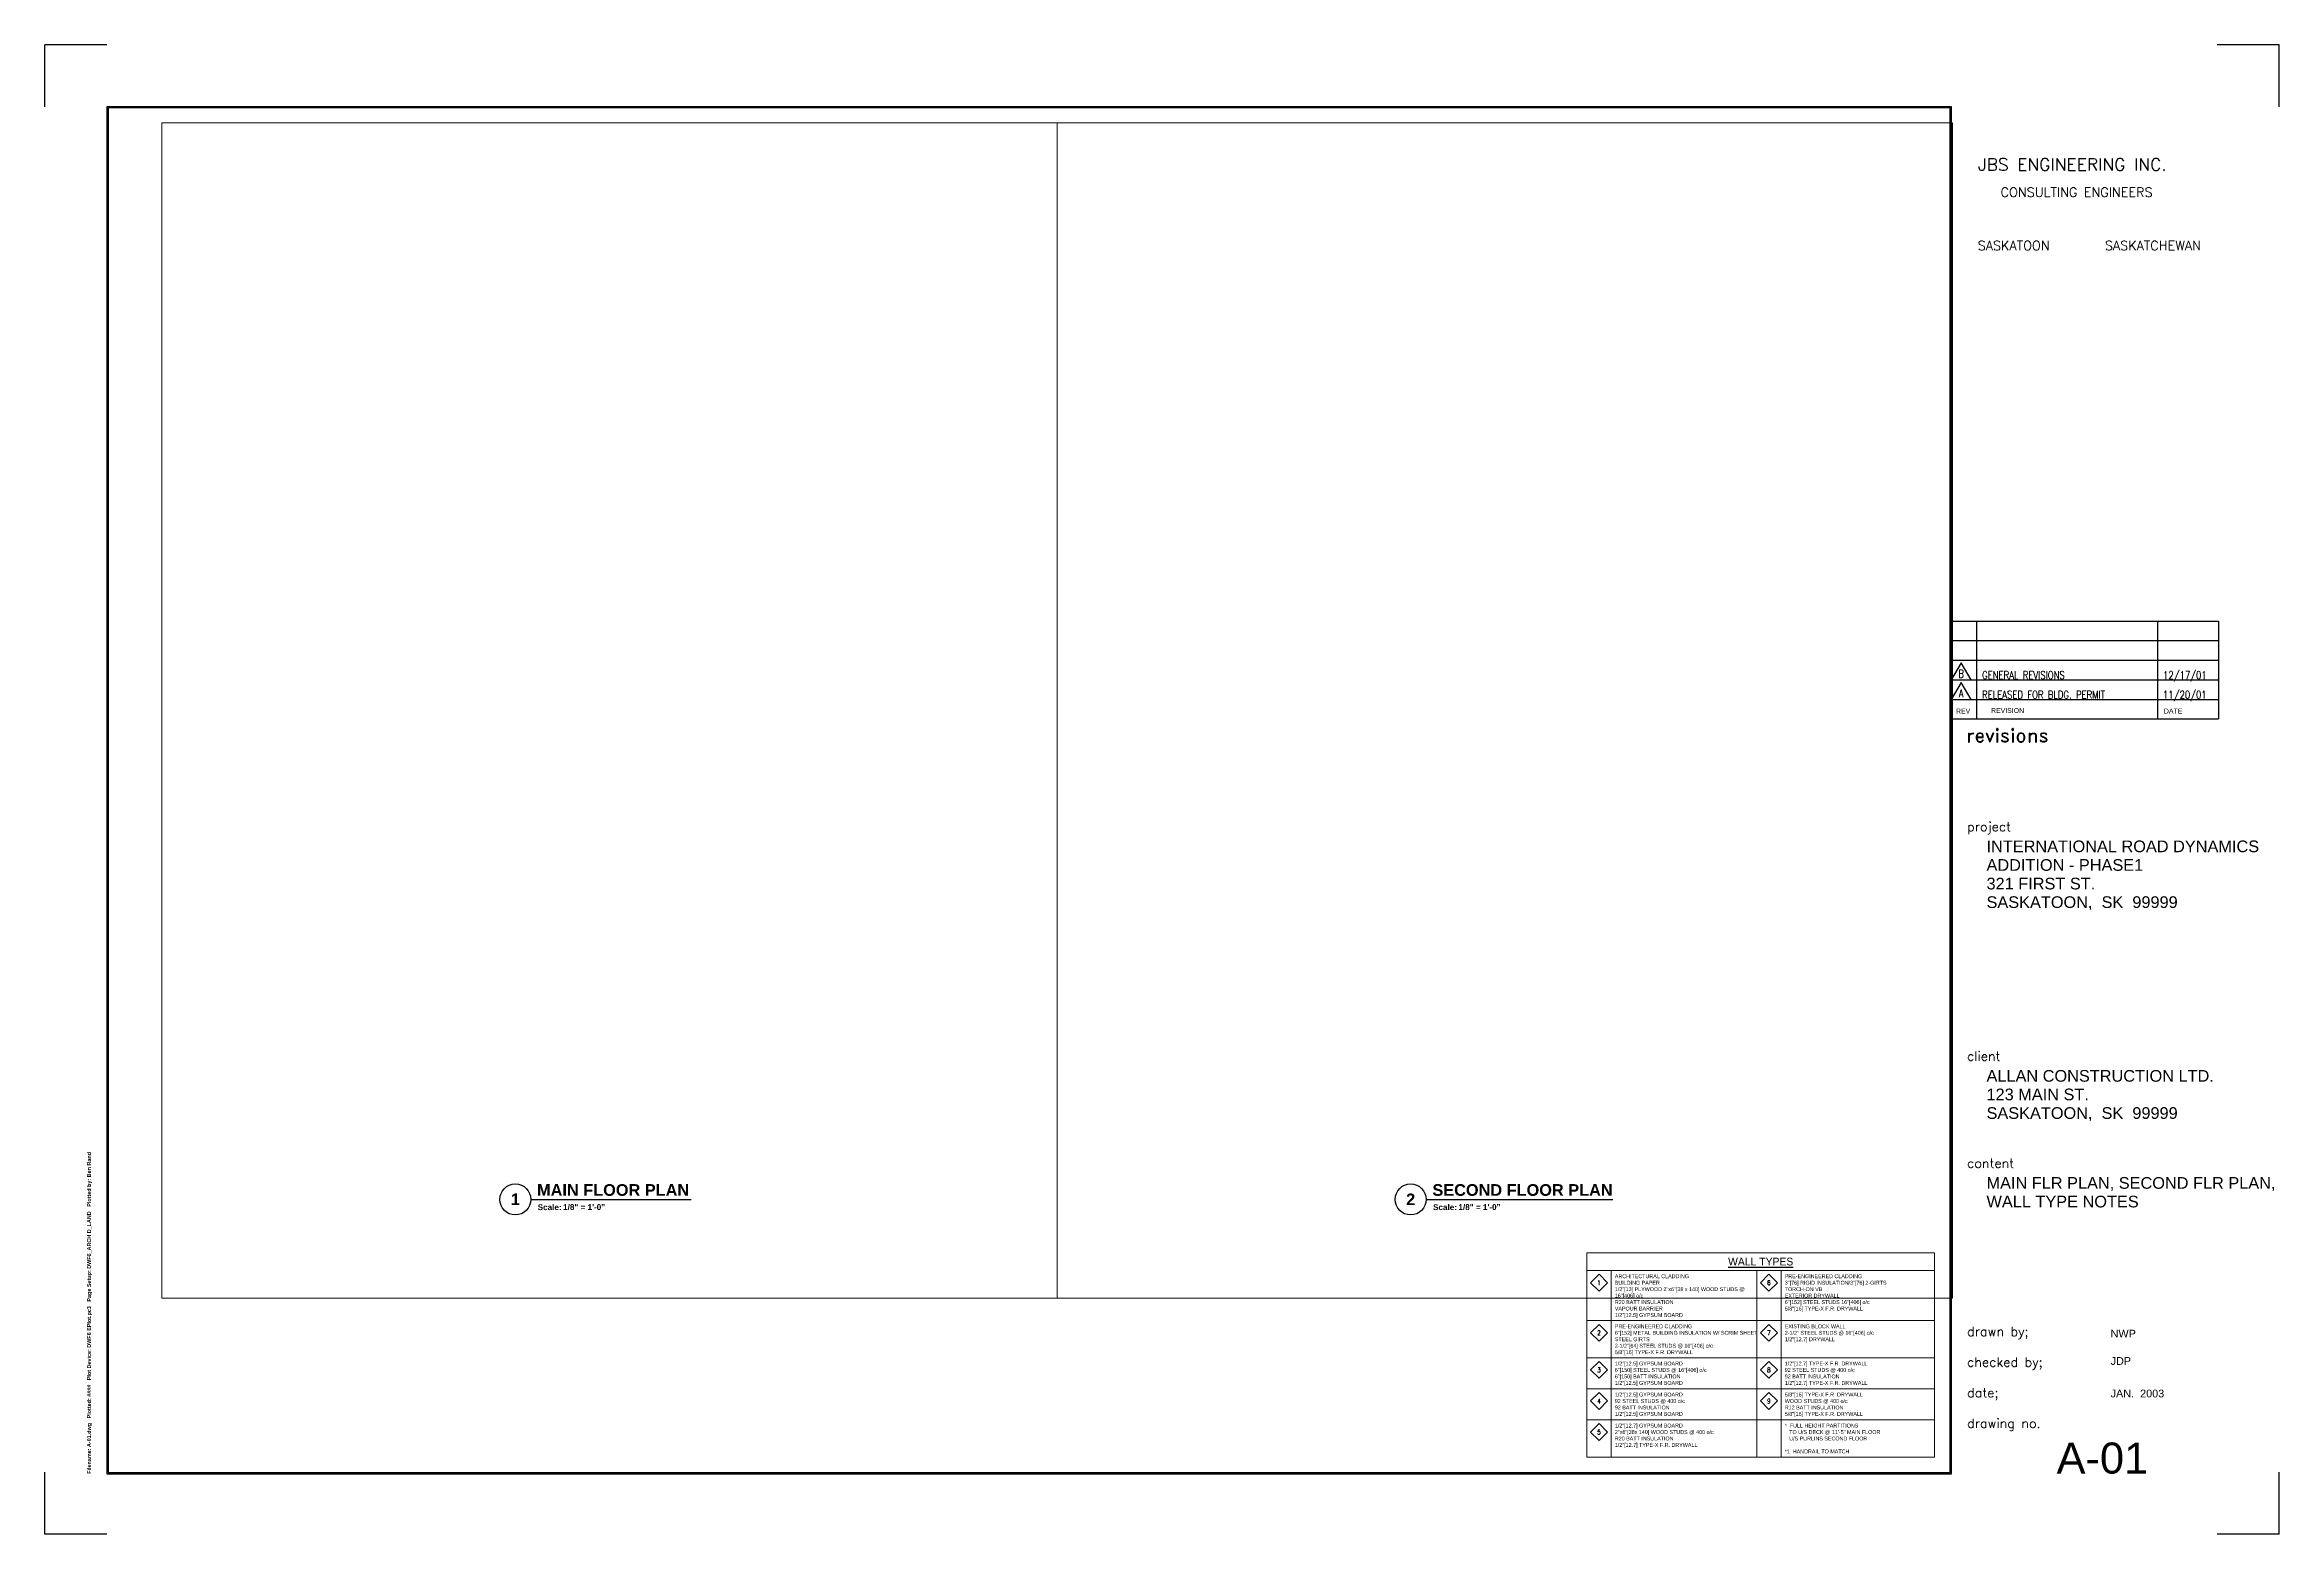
# Paper-space layout 'MAIN AND SECOND FLOOR PLAN' of a CAD drawing. Header units: inches. Extents: x -0.3 to 35.7, y -0.7 to 23.3.
import ezdxf
from ezdxf.enums import TextEntityAlignment as Align

# ---------------------------------------------------------------- set-up
doc = ezdxf.new("R2010")
doc.units = ezdxf.units.IN
doc.header["$MEASUREMENT"] = 0
doc.layers.get('0').update_dxf_attribs({"linetype": 'CONTINUOUS'})
doc.layers.get('DEFPOINTS').update_dxf_attribs({"linetype": 'CONTINUOUS'})
for name, color, linetype in [('PS_Annot', 5, 'CONTINUOUS'), ('TB_BORDER', 6, 'CONTINUOUS'), ('TB_CORNERS', 1, 'CONTINUOUS'), ('TB_INFORMATION', 3, 'CONTINUOUS'), ('TB_TEXT1', 160, 'CONTINUOUS'), ('TB_TEXT3', 10, 'CONTINUOUS'), ('TB_TEXT4', 4, 'CONTINUOUS'), ('Title', 7, 'CONTINUOUS'), ('TS-TEXT2', 7, 'CONTINUOUS')]:
    doc.layers.add(name, color=color, linetype=linetype)
doc.layers.add('PS_Viewport', color=220, linetype='CONTINUOUS', plot=False)
doc.styles.add('ROMANC', font='romanc')
doc.styles.add('ROMAND', font='ROMAND')
doc.styles.add('ROMANS-80', font='romans.shx', dxfattribs={"width": 0.8})
doc.styles.add('ROMANS80', font='romans.shx', dxfattribs={"width": 0.8})
doc.styles.add('SANSERIF', font='sanss___.ttf')
doc.styles.add('SANSSERIFBOLD', font='sanssb__.ttf')

# ---------------------------------------------------------------- blocks, each defined once
blk = doc.blocks.new('Wall Number')
blk.add_lwpolyline([(-21.4, -21.4), (0, 0), (-21.4, 21.4), (-42.9, 0)], close=True)
at = {"style": 'ROMANS80', "width": 0.8}
blk.add_attdef('WALL', text='', height=12, dxfattribs=at).set_placement((-21.6, -0.1), align=Align.MIDDLE)
blk = doc.blocks.new('*T1')
at = {"layer": 'DEFPOINTS', "color": 8, "lineweight": 0, "ltscale": 15}
for p, q in [((0, 0), (0.39, 0)), ((0, 0), (0, -0.287)), ((0.39, 0), (2.737, 0)), ((2.737, 0), (3.128, 0)), ((3.128, 0), (5.6, 0)), ((5.6, 0), (5.6, -0.287)), ((0, -0.287), (0.39, -0.287)), ((0, -0.287), (0, -1.094)), ((0.39, -0.287), (2.737, -0.287)), ((0.39, -0.287), (0.39, -1.094)), ((2.737, -0.287), (3.128, -0.287)), ((2.737, -0.287), (2.737, -1.094)), ((3.128, -0.287), (5.6, -0.287)), ((3.128, -0.287), (3.128, -1.094)), ((5.6, -0.287), (5.6, -1.094)), ((0, -1.094), (0.39, -1.094)), ((0, -1.094), (0, -1.693)), ((0.39, -1.094), (2.737, -1.094)), ((0.39, -1.094), (0.39, -1.693)), ((2.737, -1.094), (3.128, -1.094)), ((2.737, -1.094), (2.737, -1.693)), ((3.128, -1.094), (5.6, -1.094)), ((3.128, -1.094), (3.128, -1.693)), ((5.6, -1.094), (5.6, -1.693)), ((0, -1.693), (0.39, -1.693)), ((0, -1.693), (0, -2.193)), ((0.39, -1.693), (2.737, -1.693)), ((0.39, -1.693), (0.39, -2.193)), ((2.737, -1.693), (3.128, -1.693)), ((2.737, -1.693), (2.737, -2.193)), ((3.128, -1.693), (5.6, -1.693)), ((3.128, -1.693), (3.128, -2.193)), ((5.6, -1.693), (5.6, -2.193)), ((0, -2.193), (0.39, -2.193)), ((0, -2.193), (0, -2.693)), ((0.39, -2.193), (2.737, -2.193)), ((0.39, -2.193), (0.39, -2.693)), ((2.737, -2.193), (3.128, -2.193)), ((2.737, -2.193), (2.737, -2.693)), ((3.128, -2.193), (5.6, -2.193)), ((3.128, -2.193), (3.128, -2.693)), ((5.6, -2.193), (5.6, -2.693)), ((0, -2.693), (0.39, -2.693)), ((0, -2.693), (0, -3.292)), ((0.39, -2.693), (2.737, -2.693)), ((0.39, -2.693), (0.39, -3.292)), ((2.737, -2.693), (3.128, -2.693)), ((2.737, -2.693), (2.737, -3.292)), ((3.128, -2.693), (5.6, -2.693)), ((3.128, -2.693), (3.128, -3.292)), ((5.6, -2.693), (5.6, -3.292)), ((0, -3.292), (0.39, -3.292)), ((0.39, -3.292), (2.737, -3.292)), ((2.737, -3.292), (3.128, -3.292)), ((3.128, -3.292), (5.6, -3.292))]:
    blk.add_line(p, q, dxfattribs=at)
at = {"layer": 'PS_Annot', "color": 0, "ltscale": 15, "xscale": 0.006299999999999528, "yscale": 0.006299999999999528, "zscale": 0.006299999999999528}
for p, values in [((0.33, -0.482), {'WALL': '1'}), ((3.068, -0.482), {'WALL': '6'}), ((0.33, -1.289), {'WALL': '2'}), ((3.068, -1.289), {'WALL': '7'}), ((0.33, -1.888), {'WALL': '3'}), ((3.068, -1.888), {'WALL': '8'}), ((0.33, -2.388), {'WALL': '4'}), ((3.068, -2.388), {'WALL': '9'}), ((0.33, -2.888), {'WALL': '5'})]:
    blk.add_blockref('Wall Number', p, dxfattribs=at).add_auto_attribs(values)
at = {"layer": 'PS_Annot', "color": 0, "ltscale": 15}
for s, insert, char_height, width, attachment_point in [('ARCHITECTURAL CLADDING\\PBUILDING PAPER\\P1/2"[13] PLYWOOD 2"x6"[38 x 140] WOOD STUDS @ 16"[406] o/c\\PR20 BATT INSULATION \\PVAPOUR BARRIER\\P1/2"[12.5] GYPSUM BOARD', (0.45, -0.347), 0.0625, 2.22723, 1), ('\\LWALL TYPES', (2.8, -0.143), 0.125, 5.48014, 5), ('PRE-ENGINEERED CLADDING\\P3"[76] RIGID INSULATION/3"[76] 2-GIRTS\\PTORCH-ON VB\\PEXTERIOR DRYWALL\\P6"[152] STEEL STUDS 16"[406] o/c\\P5/8"[16] TYPE-X F.R. DRYWALL', (3.188, -0.347), 0.0625, 2.35244, 1), ('PRE-ENGINEERED CLADDING\\P6"[152] METAL BUILDING INSULATION W/ SCRIM SHEET STEEL GIRTS\\P2-1/2"[64] STEEL STUDS @ 16"[406] o/c\\P5/8"[16] TYPE-X F.R. DRYWALL', (0.45, -1.154), 0.0625, 2.22723, 1), ('EXISTING BLOCK WALL\\P2-1/2" STEEL STUDS @ 16"[406] o/c\\P1/2"[12.7] DRYWALL ', (3.188, -1.154), 0.0625, 2.35244, 1), ('1/2"[12.5] GYPSUM BOARD\\P6"[150] STEEL STUDS @ 16"[406] o/c\\P6"[150] BATT INSULATION\\P1/2"[12.5] GYPSUM BOARD', (0.45, -1.753), 0.0625, 2.22723, 1), ('1/2"[12.7] TYPE-X F.R. DRYWALL\\P92 STEEL STUDS @ 400 o/c\\P92 BATT INSULATION\\P1/2"[12.7] TYPE-X F.R. DRYWALL', (3.188, -1.753), 0.0625, 2.35244, 1), ('1/2"[12.5] GYPSUM BOARD\\P92 STEEL STUDS @ 400 o/c\\P92 BATT INSULATION\\P1/2"[12.5] GYPSUM BOARD', (0.45, -2.253), 0.0625, 2.22723, 1), ('5/8"[16] TYPE-X F.R. DRYWALL\\PWOOD STUDS @ 400 o/c\\PR12 BATT INSULATION\\P5/8"[16] TYPE-X F.R. DRYWALL', (3.188, -2.253), 0.0625, 2.35244, 1), ('1/2"[12.7] GYPSUM BOARD\\P2"x6"[38x 140] WOOD STUDS @ 400 o/c\\PR20 BATT INSULATION\\P1/2"[12.7] TYPE-X F.R. DRYWALL', (0.45, -2.753), 0.0625, 2.22723, 1), ('*  FULL HEIGHT PARTITIONS\\P   TO U/S DECK @ 11\'-5" MAIN FLOOR \\P   U/S PURLINS SECOND FLOOR\\P\\P*1  HANDRAIL TO MATCH', (3.188, -2.753), 0.0625, 2.35244, 1)]:
    blk.add_mtext(s, dxfattribs=dict(at, insert=insert, char_height=char_height, width=width, attachment_point=attachment_point))
blk = doc.blocks.new('title')
at = {"layer": 'TB_BORDER'}
for p, q in [((1, 23), (1, 0.975)), ((30.718, 23), (1, 23)), ((1.02, 22.98), (1.02, 0.994)), ((30.698, 22.98), (1.02, 22.98)), ((30.698, 0.994), (30.698, 22.98)), ((30.718, 0.975), (30.718, 23)), ((1, 0.975), (30.718, 0.975)), ((1.02, 0.994), (30.698, 0.994))]:
    blk.add_line(p, q, dxfattribs=at)
at = {"layer": 'TB_CORNERS'}
for p, q in [((0, 23), (0, 24)), ((1, 24), (0, 24)), ((36, 24), (35, 24)), ((36, 23), (36, 24)), ((0, 0), (0, 1)), ((36, 0), (36, 1)), ((1, 0), (0, 0)), ((36, 0), (35, 0))]:
    blk.add_line(p, q, dxfattribs=at)
at = {"layer": 'TB_INFORMATION'}
for p, q in [((30.718, 14.713), (35.02, 14.713)), ((31.124, 14.713), (31.124, 13.136)), ((34.04, 14.713), (34.04, 13.136)), ((35.02, 14.713), (35.02, 13.136)), ((30.718, 14.398), (35.02, 14.398)), ((30.718, 14.082), (35.02, 14.082)), ((30.718, 13.767), (35.02, 13.767)), ((30.718, 13.451), (35.02, 13.451)), ((30.718, 13.136), (35.02, 13.136))]:
    blk.add_line(p, q, dxfattribs=at)
at = {"layer": 'TB_TEXT1', "width": 1.0217}
for s, height, style, p in [('JBS ENGINEERING INC.', 0.1972, 'ROMANC', (31.147, 21.971)), ('CONSULTING ENGINEERS', 0.1479, 'ROMAND', (31.51, 21.549)), ('SASKATOON       SASKATCHEWAN', 0.1479, 'ROMAND', (31.141, 20.69))]:
    blk.add_text(s, height=height, dxfattribs=dict(at, style=style)).set_placement(p)
at = {"layer": 'TB_TEXT3', "ltscale": 15, "style": 'SANSERIF', "flags": 8}
for tag, p in [('PROJECT_NAME', (31.283, 10.99)), ('PROJECT_PHASE', (31.283, 10.69)), ('PROJECT_STREET', (31.283, 10.39)), ('PROJECT_CITY', (31.283, 10.091)), ('CLIENT_NAME', (31.283, 7.292)), ('CLIENT_STREET', (31.283, 6.993)), ('CLIENT_CITY', (31.283, 6.693))]:
    blk.add_attdef(tag, p, '', height=0.188, dxfattribs=at)
at = {"layer": 'TB_TEXT3', "color": 10, "ltscale": 15, "style": 'SANSERIF', "flags": 8}
for tag, p in [('SHEET_CONTENT1', (31.283, 5.567)), ('SHEET_CONTENT2', (31.283, 5.267))]:
    blk.add_attdef(tag, p, '', height=0.188, dxfattribs=at)
at = {"layer": 'TB_TEXT3', "color": 10, "style": 'SANSERIF', "flags": 8}
for tag, p in [('DRAW', (33.282, 3.171)), ('CHECK', (33.282, 2.73))]:
    blk.add_attdef(tag, p, '', height=0.125, dxfattribs=at)
at = {"layer": 'TB_TEXT3', "style": 'SANSERIF', "flags": 8}
blk.add_attdef('DATE', (33.282, 2.206), '', height=0.125, dxfattribs=at)
blk.add_attdef('X', text='', height=0.5, dxfattribs=at).set_placement((32.412, 1.478), align=Align.TOP_LEFT)
at = {"layer": 'TB_TEXT4', "width": 1.0217}
for s, p in [('REV', (30.792, 13.224)), ('REVISION', (31.356, 13.233)), ('DATE', (34.141, 13.224))]:
    blk.add_text(s, height=0.0789, dxfattribs=at).set_placement(p)
at = {"layer": 'TB_TEXT4', "style": 'ROMAND', "width": 1.0217}
for s, height, p in [('revisions', 0.2188, (30.953, 12.764)), ('project', 0.1479, (30.97, 11.328)), ('client', 0.1479, (30.97, 7.63)), ('content', 0.1479, (30.97, 5.905)), ('drawn by;', 0.1479, (30.97, 3.193)), ('checked by;', 0.1479, (30.97, 2.7)), ('date;', 0.1479, (30.97, 2.207)), ('drawing no.', 0.1479, (30.97, 1.714))]:
    blk.add_text(s, height=height, dxfattribs=at).set_placement(p)
blk = doc.blocks.new('Rev')
blk.add_lwpolyline([(0.182, 0.277), (0.023, 0.001), (0.342, 0.001)], close=True)
at = {"style": 'ROMANS-80', "width": 0.8}
blk.add_attdef('REV', text='', height=0.125, dxfattribs=at).set_placement((0.182, 0.099), align=Align.MIDDLE)
for tag, p in [('REV DESC', (0.518, -0.023)), ('REV DATE', (3.434, -0.023))]:
    blk.add_attdef(tag, text='', height=0.125, dxfattribs=at).set_placement(p, align=Align.BOTTOM_LEFT)
blk = doc.blocks.new('*B7')
blk.add_line((0.842, -0.513), (3.425, -0.513))
at = {"lineweight": 25}
blk.add_circle((0.592, -0.513), 0.25, dxfattribs=at)
at = {"insert": (0.952, -0.591), "char_height": 0.0938, "width": 0.39163, "attachment_point": 1, "style": 'SANSSERIFBOLD'}
blk.add_mtext('Scale: ', dxfattribs=at)
at = {"ltscale": 15, "style": 'SANSSERIFBOLD', "flags": 8}
blk.add_attdef('VIEWNAME', text='', height=0.188, dxfattribs=at).set_placement((0.942, -0.511), align=Align.BOTTOM_LEFT)
blk.add_attdef('#', text='', height=0.188, dxfattribs=at).set_placement((0.592, -0.511), align=Align.MIDDLE_CENTER)
blk.add_attdef('VPSCALE', text='', height=0.0938, dxfattribs=at).set_placement((1.362, -0.589), align=Align.TOP_LEFT)
blk = doc.blocks.new('*B8')
blk.add_line((0.842, -0.513), (3.849, -0.513))
at = {"lineweight": 25}
blk.add_circle((0.592, -0.513), 0.25, dxfattribs=at)
at = {"insert": (0.952, -0.591), "char_height": 0.0938, "width": 0.39163, "attachment_point": 1, "style": 'SANSSERIFBOLD'}
blk.add_mtext('Scale: ', dxfattribs=at)
at = {"ltscale": 15, "style": 'SANSSERIFBOLD', "flags": 8}
blk.add_attdef('VIEWNAME', text='', height=0.188, dxfattribs=at).set_placement((0.942, -0.511), align=Align.BOTTOM_LEFT)
blk.add_attdef('#', text='', height=0.188, dxfattribs=at).set_placement((0.592, -0.511), align=Align.MIDDLE_CENTER)
blk.add_attdef('VPSCALE', text='', height=0.0938, dxfattribs=at).set_placement((1.362, -0.589), align=Align.TOP_LEFT)

psp = doc.layouts.new('MAIN AND SECOND FLOOR PLAN')

# ---------------------------------------------------------------- block references
psp.add_blockref('*T1', (24.504, 3.825))
at = {"layer": 'PS_Annot'}
for p, values in [((30.352, 13.054), {'REV': 'B', 'REV DESC': 'GENERAL REVISIONS', 'REV DATE': '12/17/01'}), ((30.352, 12.738), {'REV': 'A', 'REV DESC': 'RELEASED FOR BLDG. PERMIT', 'REV DATE': '11/20/01'})]:
    psp.add_blockref('Rev', p, dxfattribs=at).add_auto_attribs(values)
at = {"layer": 'PS_Annot', "ltscale": 15}
for name, p, values in [('*B7', (6.649, 5.197), {'#': '1', 'VIEWNAME': 'MAIN FLOOR PLAN', 'VPSCALE': '1/8" = 1\'-0"'}), ('*B8', (21.073, 5.197), {'#': '2', 'VIEWNAME': 'SECOND FLOOR PLAN', 'VPSCALE': '1/8" = 1\'-0"'})]:
    psp.add_blockref(name, p, dxfattribs=at).add_auto_attribs(values)
at = {"layer": 'Title', "ltscale": 15}
psp.add_blockref('title', (-0.341, -0.711), dxfattribs=at).add_auto_attribs({'X': 'A-01', 'DATE': 'JAN.  2003', 'CHECK': 'JDP', 'DRAW': 'NWP', 'SHEET_CONTENT1': 'MAIN FLR PLAN, SECOND FLR PLAN,', 'SHEET_CONTENT2': 'WALL TYPE NOTES', 'PROJECT_NAME': 'INTERNATIONAL ROAD DYNAMICS', 'PROJECT_PHASE': 'ADDITION - PHASE1', 'PROJECT_STREET': '321 FIRST ST.', 'PROJECT_CITY': 'SASKATOON,  SK  99999', 'CLIENT_NAME': 'ALLAN CONSTRUCTION LTD.', 'CLIENT_STREET': '123 MAIN ST.', 'CLIENT_CITY': 'SASKATOON,  SK  99999'})

# ---------------------------------------------------------------- texts
at = {"ltscale": 15, "insert": (0.342, 0.263), "char_height": 0.0625, "width": 20, "attachment_point": 1, "rotation": 90, "style": 'SANSSERIFBOLD'}
psp.add_mtext('Filename: A-01.dwg   Plotted: ####   Plot Device: DWF6 EPlot.pc3   Page Setup: DWF6_ARCH D_LAND   Plotted by: Ben Rand', dxfattribs=at)
at = {"layer": 'TS-TEXT2', "ltscale": 15, "insert": (0.342, 0.263), "char_height": 0.0625, "width": 20, "attachment_point": 1, "rotation": 90, "style": 'SANSSERIFBOLD'}
psp.add_mtext('Filename: A-01.dwg   Plotted: ####   Plot Device: DWF6 EPlot.pc3   Page Setup: DWF6_ARCH D_LAND   Plotted by: Ben Rand', dxfattribs=at)

# ---------------------------------------------------------------- viewports
at = {"layer": 'PS_Viewport', "ltscale": 15}
vp = psp.add_viewport(center=(8.76, 12.56), size=(14.424, 18.9358), view_center_point=(439.523, -642.208), view_height=1817.8349, dxfattribs=at)
vp.frozen_layers = ['DEFPOINTS', 'PS_Annot', 'PS_Viewport', 'TS-TEXT2']
vp = psp.add_viewport(center=(23.184, 12.56), size=(14.424, 18.9358), view_center_point=(439.523, -642.208), view_height=1817.8349, status=3, dxfattribs=at)
vp.frozen_layers = ['DEFPOINTS', 'PS_Annot', 'PS_Viewport', 'TS-TEXT2']

doc.saveas('drawing.dxf')
